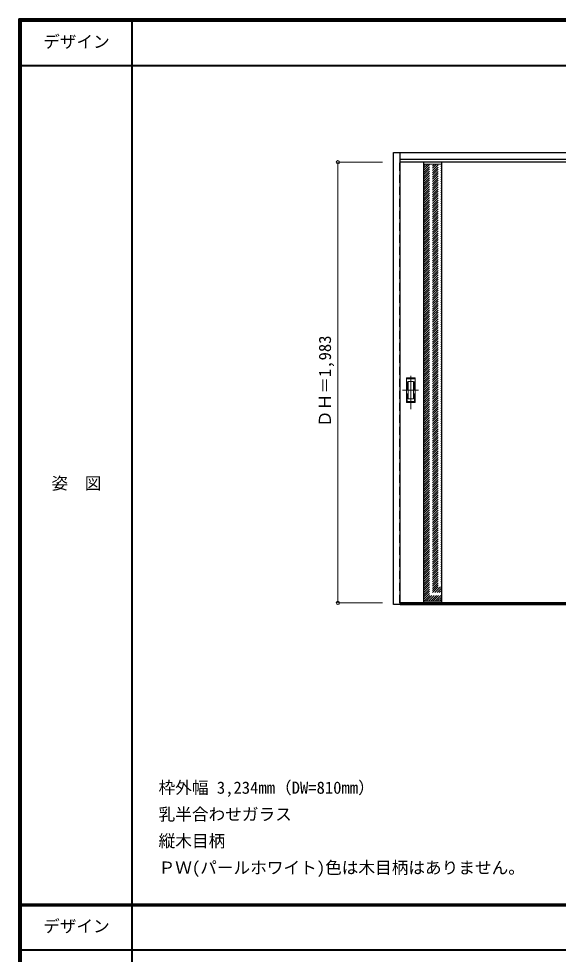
# Model space of a CAD drawing. Units: millimetres, scale not verified. Extents: x -6000 to 5700, y -4307 to 4175.
# Drawn here: x -6000 to -3570, y -36 to 4175 of the extents above; entities that cross this region are included whole.
import ezdxf
from ezdxf.enums import TextEntityAlignment as Align

# ---------------------------------------------------------------- set-up
doc = ezdxf.new("R2010")
doc.units = ezdxf.units.MM
doc.header["$LTSCALE"] = 30
doc.header["$PDMODE"] = 32
doc.header["$PDSIZE"] = 15
doc.linetypes.add('CHAIN1', pattern=[8, 5, -1, 1, -1])
doc.linetypes.add('DASHED1', pattern=[1.8, 1.2, -0.6])
for name, color, linetype, lineweight in [('0-2_扉', 3, 'Continuous', 25), ('0-3_仕上げ', 3, 'Continuous', 25), ('0-4_枠', 3, 'Continuous', 25), ('0-6_引手', 7, 'Continuous', 18), ('0-A_文字', 7, 'Continuous', 18), ('0-B_寸法', 7, 'Continuous', 9), ('0-C_ハッチ', 4, 'DASHED1', 9), ('F-1_枠', 6, 'Continuous', 40), ('F-A_文字', 7, 'Continuous', 18)]:
    doc.layers.add(name, color=color, linetype=linetype, lineweight=lineweight)
doc.styles.add('ＭＳ ゴシック', font='')
doc.styles.get('ＭＳ ゴシック').set_extended_font_data('MS Gothic')

msp = doc.modelspace()

# ---------------------------------------------------------------- linework, layer by layer
at = {"layer": '0-2_扉', "color": 4, "linetype": 'DASHED1', "lineweight": 9}
for p, q in [((-4285, 1546), (-4285, 3529)), ((-4282, 3529), (-4285, 3529)), ((-4282, 1546), (-4285, 1546))]:
    msp.add_line(p, q, dxfattribs=at)
at = {"layer": '0-2_扉'}
for p, q in [((-3475, 3529), (-4282, 3529)), ((-3475, 1546), (-4282, 1546))]:
    msp.add_line(p, q, dxfattribs=at)
at = {"layer": '0-3_仕上げ'}
for p, q in [((-4175, 1546), (-4175, 3529)), ((-4095, 1546), (-4095, 3529))]:
    msp.add_line(p, q, dxfattribs=at)
at = {"layer": '0-3_仕上げ', "color": 7, "lineweight": 18}
for p, q in [((-4095, 3521), (-4175, 3521)), ((-4095, 1554), (-4175, 1554))]:
    msp.add_line(p, q, dxfattribs=at)
at = {"layer": '0-4_枠'}
for p, q in [((-4312, 1538), (-4312, 3573)), ((-4312, 3573), (-1078, 3573)), ((-4282, 1538), (-4282, 3573)), ((-4282, 3543), (-1108, 3543)), ((-4282, 1538), (-4312, 1538)), ((-4282, 1541), (-1108, 1541)), ((-4282, 1538), (-1108, 1538))]:
    msp.add_line(p, q, dxfattribs=at)
at = {"layer": '0-6_引手', "linetype": 'CHAIN1'}
for p, q in [((-4234, 2418.27), (-4234, 2589.12)), ((-4272.07, 2503.5), (-4199.56, 2503.5))]:
    msp.add_line(p, q, dxfattribs=at)
at = {"layer": '0-6_引手', "linetype": 'DASHED1'}
for p, q in [((-4250, 2554.5), (-4218, 2554.5)), ((-4250, 2452.5), (-4250, 2554.5))]:
    msp.add_line(p, q, dxfattribs=at)
at = {"layer": '0-6_引手'}
for p, q in [((-4246.5, 2464.5), (-4246.5, 2542.5)), ((-4246.5, 2542.5), (-4221.5, 2542.5)), ((-4221.5, 2464.5), (-4221.5, 2542.5)), ((-4215, 2448.5), (-4215, 2558.5)), ((-4253, 2448.5), (-4215, 2448.5)), ((-4246.5, 2464.5), (-4221.5, 2464.5))]:
    msp.add_line(p, q, dxfattribs=at)
msp.add_lwpolyline([(-4253, 2448.5), (-4253, 2558.5), (-4215, 2558.5)], dxfattribs=at)
at = {"layer": '0-6_引手', "linetype": 'DASHED1'}
msp.add_lwpolyline([(-4250, 2452.5), (-4218, 2452.5), (-4218, 2554.5)], dxfattribs=at)
at = {"layer": '0-B_寸法', "color": 4}
for p, q in [((-4562, 3529), (-4562, 1546)), ((-4562, 3529), (-4362, 3529)), ((-4562, 1546), (-4362, 1546))]:
    msp.add_line(p, q, dxfattribs=at)
at = {"layer": '0-B_寸法'}
for p in [(-4562, 3529), (-4562, 1546)]:
    msp.add_point(p, dxfattribs=at)
at = {"layer": '0-C_ハッチ'}
for p, q in [((-4175, 3513.19), (-4167.19, 3521)), ((-4175, 3503.29), (-4157.29, 3521)), ((-4175, 3493.39), (-4147.39, 3521)), ((-4175, 3483.49), (-4137.49, 3521)), ((-4175, 3473.59), (-4127.59, 3521)), ((-4175, 3463.69), (-4117.69, 3521)), ((-4175, 3453.79), (-4107.79, 3521)), ((-4175, 3443.89), (-4097.89, 3521)), ((-4175, 3433.99), (-4095, 3513.99)), ((-4175, 3424.09), (-4095, 3504.09)), ((-4175, 3414.19), (-4095, 3494.19)), ((-4175, 3404.29), (-4095, 3484.29)), ((-4175, 3394.39), (-4095, 3474.39)), ((-4175, 3384.5), (-4095, 3464.5)), ((-4175, 3374.6), (-4095, 3454.6)), ((-4175, 3364.7), (-4095, 3444.7)), ((-4175, 3354.8), (-4095, 3434.8)), ((-4175, 3344.9), (-4095, 3424.9)), ((-4175, 3335), (-4095, 3415)), ((-4175, 3325.1), (-4095, 3405.1)), ((-4175, 3315.2), (-4095, 3395.2)), ((-4175, 3305.3), (-4095, 3385.3)), ((-4175, 3295.4), (-4095, 3375.4)), ((-4175, 3285.5), (-4095, 3365.5)), ((-4175, 3275.6), (-4095, 3355.6)), ((-4175, 3265.7), (-4095, 3345.7)), ((-4175, 3255.8), (-4095, 3335.8)), ((-4175, 3245.9), (-4095, 3325.9)), ((-4175, 3236), (-4095, 3316)), ((-4175, 3226.1), (-4095, 3306.1)), ((-4175, 3216.2), (-4095, 3296.2)), ((-4175, 3206.3), (-4095, 3286.3)), ((-4175, 3196.41), (-4095, 3276.41)), ((-4175, 3186.51), (-4095, 3266.51)), ((-4175, 3176.61), (-4095, 3256.61)), ((-4175, 3166.71), (-4095, 3246.71)), ((-4175, 3156.81), (-4095, 3236.81)), ((-4175, 3146.91), (-4095, 3226.91)), ((-4175, 3137.01), (-4095, 3217.01)), ((-4175, 3127.11), (-4095, 3207.11)), ((-4175, 3117.21), (-4095, 3197.21)), ((-4175, 3107.31), (-4095, 3187.31)), ((-4175, 3097.41), (-4095, 3177.41)), ((-4175, 3087.51), (-4095, 3167.51)), ((-4175, 3077.61), (-4095, 3157.61)), ((-4175, 3067.71), (-4095, 3147.71)), ((-4175, 3057.81), (-4095, 3137.81)), ((-4175, 3047.91), (-4095, 3127.91)), ((-4175, 3038.01), (-4095, 3118.01)), ((-4175, 3028.11), (-4095, 3108.11)), ((-4175, 3018.21), (-4095, 3098.21)), ((-4175, 3008.31), (-4095, 3088.31)), ((-4175, 2998.42), (-4095, 3078.42)), ((-4175, 2988.52), (-4095, 3068.52)), ((-4175, 2978.62), (-4095, 3058.62)), ((-4175, 2968.72), (-4095, 3048.72)), ((-4175, 2958.82), (-4095, 3038.82)), ((-4175, 2948.92), (-4095, 3028.92)), ((-4175, 2939.02), (-4095, 3019.02)), ((-4175, 2929.12), (-4095, 3009.12)), ((-4175, 2919.22), (-4095, 2999.22)), ((-4175, 2909.32), (-4095, 2989.32)), ((-4175, 2899.42), (-4095, 2979.42)), ((-4175, 2889.52), (-4095, 2969.52)), ((-4175, 2879.62), (-4095, 2959.62)), ((-4175, 2869.72), (-4095, 2949.72)), ((-4175, 2859.82), (-4095, 2939.82)), ((-4175, 2849.92), (-4095, 2929.92)), ((-4175, 2840.02), (-4095, 2920.02)), ((-4175, 2830.12), (-4095, 2910.12)), ((-4175, 2820.22), (-4095, 2900.22)), ((-4175, 2810.32), (-4095, 2890.32)), ((-4175, 2800.43), (-4095, 2880.43)), ((-4175, 2790.53), (-4095, 2870.53)), ((-4175, 2780.63), (-4095, 2860.63)), ((-4175, 2770.73), (-4095, 2850.73)), ((-4175, 2760.83), (-4095, 2840.83)), ((-4175, 2750.93), (-4095, 2830.93)), ((-4175, 2741.03), (-4095, 2821.03)), ((-4175, 2731.13), (-4095, 2811.13)), ((-4175, 2721.23), (-4095, 2801.23)), ((-4175, 2711.33), (-4095, 2791.33)), ((-4175, 2701.43), (-4095, 2781.43)), ((-4175, 2691.53), (-4095, 2771.53)), ((-4175, 2681.63), (-4095, 2761.63)), ((-4175, 2671.73), (-4095, 2751.73)), ((-4175, 2661.83), (-4095, 2741.83)), ((-4175, 2651.93), (-4095, 2731.93)), ((-4175, 2642.03), (-4095, 2722.03)), ((-4175, 2632.13), (-4095, 2712.13)), ((-4175, 2622.23), (-4095, 2702.23)), ((-4175, 2612.33), (-4095, 2692.33)), ((-4175, 2602.44), (-4095, 2682.44)), ((-4175, 2592.54), (-4095, 2672.54)), ((-4175, 2582.64), (-4095, 2662.64)), ((-4175, 2572.74), (-4095, 2652.74)), ((-4175, 2562.84), (-4095, 2642.84)), ((-4175, 2552.94), (-4095, 2632.94)), ((-4175, 2543.04), (-4095, 2623.04)), ((-4175, 2533.14), (-4095, 2613.14)), ((-4175, 2523.24), (-4095, 2603.24)), ((-4175, 2513.34), (-4095, 2593.34)), ((-4175, 2503.44), (-4095, 2583.44)), ((-4175, 2493.54), (-4095, 2573.54)), ((-4175, 2483.64), (-4095, 2563.64)), ((-4175, 2473.74), (-4095, 2553.74)), ((-4175, 2463.84), (-4095, 2543.84)), ((-4175, 2453.94), (-4095, 2533.94)), ((-4175, 2444.04), (-4095, 2524.04)), ((-4175, 2434.14), (-4095, 2514.14)), ((-4175, 2424.24), (-4095, 2504.24)), ((-4175, 2414.34), (-4095, 2494.34)), ((-4175, 2404.45), (-4095, 2484.45)), ((-4175, 2394.55), (-4095, 2474.55)), ((-4175, 2384.65), (-4095, 2464.65)), ((-4175, 2374.75), (-4095, 2454.75)), ((-4175, 2364.85), (-4095, 2444.85)), ((-4175, 2354.95), (-4095, 2434.95)), ((-4175, 2345.05), (-4095, 2425.05)), ((-4175, 2335.15), (-4095, 2415.15)), ((-4175, 2325.25), (-4095, 2405.25)), ((-4175, 2315.35), (-4095, 2395.35)), ((-4175, 2305.45), (-4095, 2385.45)), ((-4175, 2295.55), (-4095, 2375.55)), ((-4175, 2285.65), (-4095, 2365.65)), ((-4175, 2275.75), (-4095, 2355.75)), ((-4175, 2265.85), (-4095, 2345.85)), ((-4175, 2255.95), (-4095, 2335.95)), ((-4175, 2246.05), (-4095, 2326.05)), ((-4175, 2236.15), (-4095, 2316.15)), ((-4175, 2226.25), (-4095, 2306.25)), ((-4175, 2216.36), (-4095, 2296.36)), ((-4175, 2206.46), (-4095, 2286.46)), ((-4175, 2196.56), (-4095, 2276.56)), ((-4175, 2186.66), (-4095, 2266.66)), ((-4175, 2176.76), (-4095, 2256.76)), ((-4175, 2166.86), (-4095, 2246.86)), ((-4175, 2156.96), (-4095, 2236.96)), ((-4175, 2147.06), (-4095, 2227.06)), ((-4175, 2137.16), (-4095, 2217.16)), ((-4175, 2127.26), (-4095, 2207.26)), ((-4175, 2117.36), (-4095, 2197.36)), ((-4175, 2107.46), (-4095, 2187.46)), ((-4175, 2097.56), (-4095, 2177.56)), ((-4175, 2087.66), (-4095, 2167.66)), ((-4175, 2077.76), (-4095, 2157.76)), ((-4175, 2067.86), (-4095, 2147.86)), ((-4175, 2057.96), (-4095, 2137.96)), ((-4175, 2048.06), (-4095, 2128.06)), ((-4175, 2038.16), (-4095, 2118.16)), ((-4175, 2028.26), (-4095, 2108.26)), ((-4175, 2018.37), (-4095, 2098.37)), ((-4175, 2008.47), (-4095, 2088.47)), ((-4175, 1998.57), (-4095, 2078.57)), ((-4175, 1988.67), (-4095, 2068.67)), ((-4175, 1978.77), (-4095, 2058.77)), ((-4175, 1968.87), (-4095, 2048.87)), ((-4175, 1958.97), (-4095, 2038.97)), ((-4175, 1949.07), (-4095, 2029.07)), ((-4175, 1939.17), (-4095, 2019.17)), ((-4175, 1929.27), (-4095, 2009.27)), ((-4175, 1919.37), (-4095, 1999.37)), ((-4175, 1909.47), (-4095, 1989.47)), ((-4175, 1899.57), (-4095, 1979.57)), ((-4175, 1889.67), (-4095, 1969.67)), ((-4175, 1879.77), (-4095, 1959.77)), ((-4175, 1869.87), (-4095, 1949.87)), ((-4175, 1859.97), (-4095, 1939.97)), ((-4175, 1850.07), (-4095, 1930.07)), ((-4175, 1840.17), (-4095, 1920.17)), ((-4175, 1830.27), (-4095, 1910.27)), ((-4175, 1820.38), (-4095, 1900.38)), ((-4175, 1810.48), (-4095, 1890.48)), ((-4175, 1800.58), (-4095, 1880.58)), ((-4175, 1790.68), (-4095, 1870.68)), ((-4175, 1780.78), (-4095, 1860.78)), ((-4175, 1770.88), (-4095, 1850.88)), ((-4175, 1760.98), (-4095, 1840.98)), ((-4175, 1751.08), (-4095, 1831.08)), ((-4175, 1741.18), (-4095, 1821.18)), ((-4175, 1731.28), (-4095, 1811.28)), ((-4175, 1721.38), (-4095, 1801.38)), ((-4175, 1711.48), (-4095, 1791.48)), ((-4175, 1701.58), (-4095, 1781.58)), ((-4175, 1691.68), (-4095, 1771.68)), ((-4175, 1681.78), (-4095, 1761.78)), ((-4175, 1671.88), (-4095, 1751.88)), ((-4175, 1661.98), (-4095, 1741.98)), ((-4175, 1652.08), (-4095, 1732.08)), ((-4175, 1642.18), (-4095, 1722.18)), ((-4175, 1632.28), (-4095, 1712.28)), ((-4175, 1622.39), (-4095, 1702.39)), ((-4175, 1612.49), (-4095, 1692.49)), ((-4175, 1602.59), (-4095, 1682.59)), ((-4175, 1592.69), (-4095, 1672.69)), ((-4175, 1582.79), (-4095, 1662.79)), ((-4175, 1572.89), (-4095, 1652.89)), ((-4175, 1562.99), (-4095, 1642.99)), ((-4174.09, 1554), (-4095, 1633.09)), ((-4164.19, 1554), (-4095, 1623.19)), ((-4154.29, 1554), (-4095, 1613.29)), ((-4144.39, 1554), (-4095, 1603.39)), ((-4134.49, 1554), (-4095, 1593.49)), ((-4124.59, 1554), (-4095, 1583.59)), ((-4114.69, 1554), (-4095, 1573.69)), ((-4104.79, 1554), (-4095, 1563.79))]:
    msp.add_line(p, q, dxfattribs=at)
at = {"layer": 'F-1_枠'}
for p, q in [((-6000, 4175), (5700, 4175)), ((-6000, 4175), (-6000, -4205)), ((-6000, 4170), (5700, 4170)), ((-5995, 4175), (-5995, -4205)), ((-5990, 4175), (-5990, -4205)), ((-5490, 4175), (-5490, -3790)), ((-6000, 4165), (5700, 4165)), ((-6000, 3965), (5700, 3965)), ((-6000, 190.5), (5700, 190.5)), ((-6000, 187.5), (5700, 187.5)), ((-6000, 184.5), (5700, 184.5)), ((-6000, -15.5), (5700, -15.5))]:
    msp.add_line(p, q, dxfattribs=at)

# ---------------------------------------------------------------- texts
at = {"layer": '0-A_文字', "style": 'ＭＳ ゴシック'}
for s, p in [('枠外幅 3,234mm（DW=810mm）', (-5370, 670.5)), ('乳半合わせガラス', (-5370, 550.5)), ('縦木目柄', (-5370, 430.5)), ('ＰＷ(パールホワイト)色は木目柄はありません。', (-5370, 310.5))]:
    msp.add_text(s, height=54.99, dxfattribs=at).set_placement(p, align=Align.BOTTOM_LEFT)
at = {"layer": '0-B_寸法', "style": 'ＭＳ ゴシック'}
msp.add_text('ＤＨ＝1,983', height=54.99, rotation=90, dxfattribs=at).set_placement((-4577, 2337.25), align=Align.BOTTOM_LEFT)
at = {"layer": 'F-A_文字', "style": 'ＭＳ ゴシック'}
for s, p in [('デザイン', (-5890, 4027.5)), ('姿\u3000図', (-5852.5, 2040.25)), ('デザイン', (-5890, 47))]:
    msp.add_text(s, height=54.99, dxfattribs=at).set_placement(p, align=Align.BOTTOM_LEFT)

doc.saveas('drawing.dxf')
